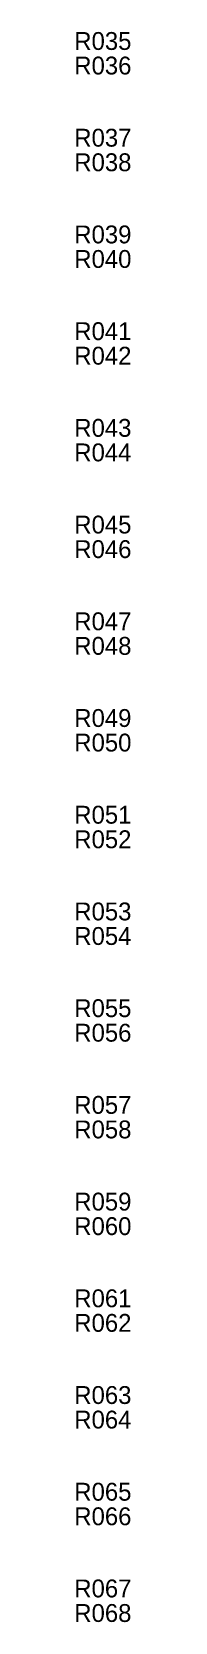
# Model space of a CAD drawing. Extents: x 296295 to 296770, y 651564 to 652121.
# Drawn here: x 296295.2 to 296299.8, y 651848.8 to 651982.4 of the extents above; entities that cross this region are included whole.
import ezdxf
from ezdxf.enums import TextEntityAlignment as Align

# ---------------------------------------------------------------- set-up
doc = ezdxf.new("R2010")
doc.units = 0

msp = doc.modelspace()

# ---------------------------------------------------------------- texts
at = {"layer": 'ROW_LABELS'}
for s, p in [('R035', (296297.424, 651981.637)), ('R036', (296297.424, 651979.574)), ('R037', (296297.424, 651973.511)), ('R038', (296297.424, 651971.448)), ('R039', (296297.424, 651965.385)), ('R040', (296297.424, 651963.322)), ('R041', (296297.424, 651957.259)), ('R042', (296297.424, 651955.196)), ('R043', (296297.424, 651949.133)), ('R044', (296297.424, 651947.07)), ('R045', (296297.424, 651941.007)), ('R046', (296297.424, 651938.944)), ('R047', (296297.424, 651932.881)), ('R048', (296297.424, 651930.818)), ('R049', (296297.424, 651924.755)), ('R050', (296297.424, 651922.692)), ('R051', (296297.424, 651916.629)), ('R052', (296297.424, 651914.566)), ('R053', (296297.424, 651908.503)), ('R054', (296297.424, 651906.44)), ('R055', (296297.424, 651900.377)), ('R056', (296297.424, 651898.314)), ('R057', (296297.424, 651892.251)), ('R058', (296297.424, 651890.188)), ('R059', (296297.424, 651884.125)), ('R060', (296297.424, 651882.062)), ('R061', (296297.424, 651875.999)), ('R062', (296297.424, 651873.936)), ('R063', (296297.424, 651867.873)), ('R064', (296297.424, 651865.81)), ('R065', (296297.424, 651859.747)), ('R066', (296297.424, 651857.684)), ('R067', (296297.424, 651851.621)), ('R068', (296297.424, 651849.558))]:
    msp.add_text(s, height=1.5, dxfattribs=at).set_placement(p, align=Align.MIDDLE_CENTER)

doc.saveas('drawing.dxf')
